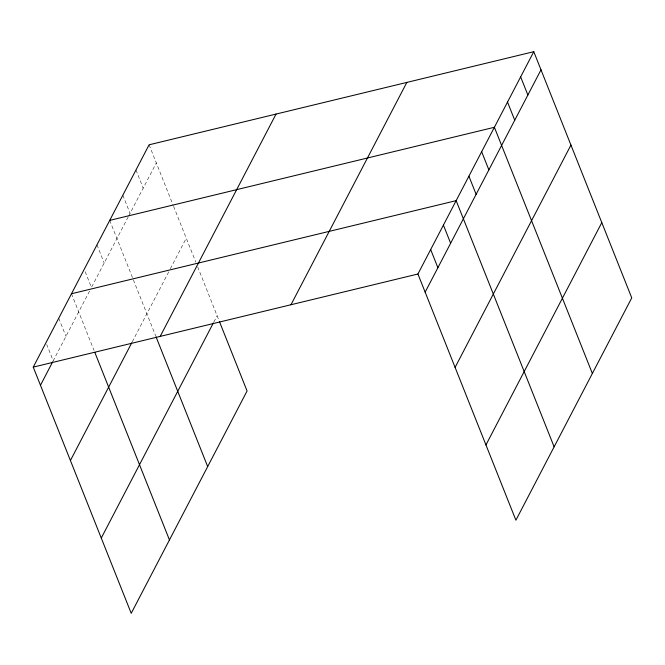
<?xml version="1.0" encoding="UTF-8"?>
<svg xmlns="http://www.w3.org/2000/svg" width="665" height="665" viewBox="0 0 665 665"><rect width="100%" height="100%" fill="white"/><g stroke="black" fill="none" stroke-linecap="round" stroke-linejoin="round"><path stroke-width="0.5" stroke-dasharray="3.33 2.49" d="M89.559 291.062L53.208 360.804L46.75 344.578M128.187 216.931L91.446 287.438L84.987 271.212M128.653 216.034L156.317 162.942M132.244 341.868L169.858 269.691M170.323 268.793L186.267 238.195M213.839 322.035L217.123 315.734M149.101 144.804L173.216 205.394M173.598 206.358L195.793 262.126M197.696 266.914L219.043 320.555M135.968 169.999L143.191 188.137M122.842 195.194L130.057 213.332M109.708 220.389L155.643 335.8M96.965 244.845L104.189 262.983M71.479 293.755L94.056 350.488M58.736 318.211L65.96 336.349"/><path stroke-width="1" d="M219.425 321.519L247.072 390.987L131.221 613.313L33.25 367.122L149.101 144.804L533.779 51.687L631.75 297.878L515.899 520.196L417.928 274.013L533.779 51.687M40.465 385.268L52.743 361.71M70.415 460.521L131.778 342.766M160.198 336.399L276.041 114.072M101.271 538.052L213.374 322.932M290.987 304.736L406.839 82.418M425.151 292.151L541.002 69.833M455.093 367.404L570.944 145.086M485.949 444.943L601.8 222.625M109.708 220.389L494.394 127.281L592.357 373.464M71.479 293.755L456.157 200.647L554.128 446.83M33.25 367.122L417.928 274.013M520.653 76.891L527.869 95.028M507.52 102.086L514.743 120.224M481.651 151.736L488.866 169.874M468.908 176.192L476.123 194.33M443.414 225.103L450.637 243.24M430.671 249.558L437.894 267.696M156.017 336.756L207.68 466.581M94.829 352.417L169.45 539.947"/></g></svg>
